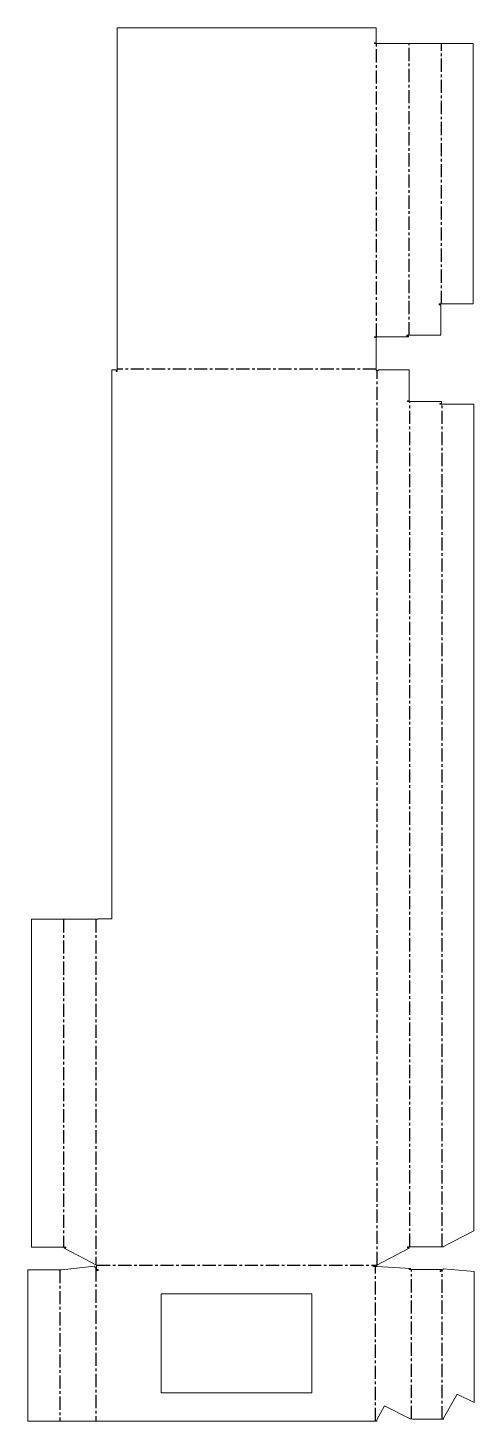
# Model space of a CAD drawing. Header units: millimetres. Extents: x -150 to 279, y -420 to 922.
import ezdxf

# ---------------------------------------------------------------- set-up
doc = ezdxf.new("R2010")
doc.units = ezdxf.units.MM
doc.linetypes.add('CENTERX2', pattern=[20.32, 12.7, -2.54, 2.54, -2.54])

msp = doc.modelspace()

# ---------------------------------------------------------------- linework, layer by layer
at = {"color": 7, "linetype": 'Continuous', "lineweight": 15}
for p, q in [((-64.4, 591.1), (-64.4, 922)), ((184.9, 922), (-64.4, 922)), ((184.9, 907.6), (184.9, 922)), ((184.9, 907.6), (183.3, 907.6)), ((183.3, 907.6), (183.3, 906.8)), ((183.3, 906.8), (278.6, 906.8)), ((278.6, 906.8), (278.6, 656.1)), ((278.6, 656.1), (245.8, 656.1)), ((245.8, 656.1), (245.8, 655.2)), ((245.8, 655.2), (247.4, 655.2)), ((247.4, 625.9), (247.4, 655.2)), ((183.3, 624.5), (216.1, 624.5)), ((183.3, 624.5), (183.3, 623.6)), ((183.3, 623.6), (184.9, 623.6)), ((184.9, 623.6), (184.9, 591.9)), ((214.5, 625.9), (247.4, 625.9)), ((214.5, 625.9), (214.5, 625.1)), ((214.5, 625.1), (216.1, 625.1)), ((216.1, 624.5), (216.1, 625.1)), ((-69.4, 592.7), (-69.4, 63.9)), ((-65.3, 592.7), (-69.4, 592.7)), ((-65.3, 592.7), (-65.3, 591.1)), ((-65.3, 591.1), (-64.4, 591.1)), ((184.9, 591.9), (187.4, 591.9)), ((187.4, 591.9), (187.4, 592.7)), ((216.9, 592.7), (187.4, 592.7)), ((216.9, 562.9), (216.9, 592.7)), ((216.9, 562.9), (215.3, 562.9)), ((215.3, 562.9), (215.3, 562.1)), ((248.1, 562.1), (215.3, 562.1)), ((248.1, 560.3), (246.5, 560.3)), ((246.5, 560.3), (246.5, 559.5)), ((246.5, 559.5), (279.2, 559.5)), ((248.1, 560.3), (248.1, 562.1)), ((279.2, 559.5), (279.2, -236.6)), ((-146.9, -252.2), (-146.9, 63.4)), ((-146.9, 63.4), (-82.8, 63.4)), ((-82.8, 63.4), (-82.8, 63.9)), ((-69.4, 63.9), (-82.8, 63.9)), ((279.2, -236.6), (249.9, -251.8)), ((-114, -252.2), (-146.9, -252.2)), ((-115.6, -253.1), (-115.6, -253.2)), ((-115.6, -253.1), (-114, -253.1)), ((-115.6, -253.2), (-83.7, -270.1)), ((-114, -253.1), (-114, -252.2)), ((185, -270.1), (216.9, -253.2)), ((249.9, -252), (215.3, -252)), ((215.3, -252), (215.3, -252.9)), ((215.3, -252.9), (216.9, -252.9)), ((216.9, -253.2), (216.9, -252.9)), ((249.9, -251.8), (249.9, -252)), ((-150.4, -419.9), (-150.4, -274.3)), ((-150.4, -274.3), (-117.6, -274.3)), ((-86.2, -270.8), (-117.6, -274.1)), ((-117.6, -274.3), (-117.6, -274.1)), ((-86.2, -270.8), (-83.6, -274.9)), ((-84.4, -270.1), (-84.4, -274)), ((-84.4, -270.1), (-83.7, -270.1)), ((-82.8, -274), (-84.4, -274)), ((-83.6, -274.9), (-82.8, -274.9)), ((-82.8, -274.9), (-82.8, -274)), ((185.6, -270.2), (182.3, -270.2)), ((182.3, -270.2), (182.3, -271)), ((182.3, -271), (183.1, -271)), ((183.1, -271), (185.7, -271.1)), ((185, -270.1), (185.6, -270.1)), ((185.6, -270.2), (185.6, -270.1)), ((218.6, -272.9), (185.7, -271.1)), ((218.6, -273), (217, -273)), ((217, -273), (217, -273.8)), ((248.2, -273.8), (217, -273.8)), ((218.6, -273), (218.6, -272.9)), ((248.2, -274.9), (246.6, -274.9)), ((246.6, -274.9), (246.6, -275.7)), ((246.6, -275.7), (247.4, -275.7)), ((247.4, -275.7), (250, -273.3)), ((248.2, -274.9), (248.2, -273.8)), ((250, -273.3), (279.4, -275.7)), ((279.4, -275.7), (279.4, -401.8)), ((123.1, -297.4), (-22.1, -297.4)), ((-22.1, -297.4), (-22.1, -392.6)), ((123.1, -392.6), (123.1, -297.4)), ((-22.1, -392.6), (123.1, -392.6)), ((263.2, -393.8), (250, -417)), ((279.4, -401.8), (263.2, -393.8)), ((185.7, -418.8), (193.1, -405.1)), ((193.1, -405.1), (217.9, -417.7)), ((185.7, -419.9), (-150.4, -419.9)), ((185.7, -418.8), (185.7, -419.9)), ((220.4, -418.1), (217.9, -417.7)), ((250, -418.1), (220.4, -418.1)), ((250, -417), (250, -418.1))]:
    msp.add_line(p, q, dxfattribs=at)
at = {"color": 7, "linetype": 'CENTERX2'}
for p, q in [((185.4, 624.5), (185.4, 906.8)), ((216.7, 625.9), (216.7, 906.8)), ((247.9, 656.1), (247.9, 906.8)), ((184.9, 593.2), (-64.4, 593.2)), ((186.1, -269.5), (186.1, 591.9)), ((217.4, -252), (217.4, 562.1)), ((248.6, -252), (248.6, 559.5)), ((-116.2, 63.4), (-116.2, -252.2)), ((-84.9, 63.4), (-84.9, -269.5)), ((-119.7, -274.3), (-119.7, -419.9)), ((-84.9, -272.8), (-84.9, -419.9)), ((-83.7, -269.7), (184.9, -269.7)), ((184.4, -419.9), (184.4, -271)), ((219.2, -417.9), (219.2, -273.8)), ((248.7, -418.1), (248.7, -274.5))]:
    msp.add_line(p, q, dxfattribs=at)

doc.saveas('drawing.dxf')
